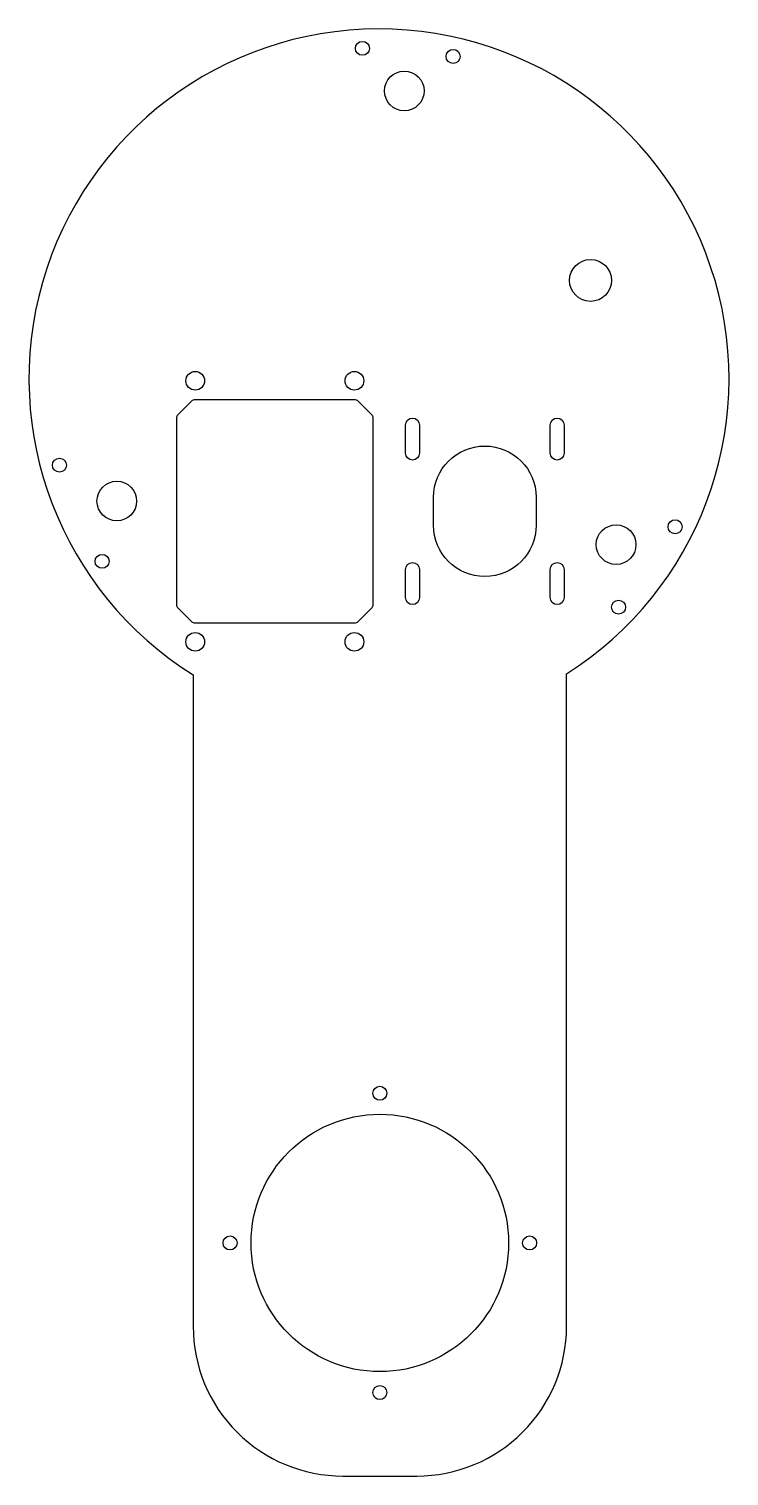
# Model space of a CAD drawing. Header units: millimetres. Extents: x -85 to 65, y -192 to 118.
import ezdxf

# ---------------------------------------------------------------- set-up
doc = ezdxf.new("R2010")
doc.units = ezdxf.units.MM
doc.layers.get('0').update_dxf_attribs({"linetype": 'CONTINUOUS'})

msp = doc.modelspace()

# ---------------------------------------------------------------- linework, layer by layer
for points in [[(30.68, -20.09, 3.461056), (-49.32, -20.31), (-49.32, -160.07, 0.414214), (-17.22, -192.17), (-1.42, -192.17, 0.414214), (30.68, -160.07)], [(-52.82, -5.28), (-52.82, 34.82, -0.198912), (-52.53, 35.53), (-49.58, 38.48, -0.198912), (-48.87, 38.77), (-14.77, 38.77, -0.198912), (-14.06, 38.48), (-11.11, 35.53, -0.198912), (-10.82, 34.82), (-10.82, -5.28, -0.198912), (-11.11, -5.98), (-14.06, -8.93, -0.198912), (-14.77, -9.23), (-48.87, -9.23, -0.198912), (-49.58, -8.93), (-52.53, -5.98, -0.198912)], [(-3.82, 27.27), (-3.82, 33.27, -1), (-0.82, 33.27), (-0.82, 27.27, -1)], [(27.18, 27.27), (27.18, 33.27, -1), (30.18, 33.27), (30.18, 27.27, -1)], [(2.18, 11.77), (2.18, 17.77, -1), (24.18, 17.77), (24.18, 11.77, -1)], [(-3.82, -3.73), (-3.82, 2.27, -1), (-0.82, 2.27), (-0.82, -3.73, -1)], [(27.18, -3.73), (27.18, 2.27, -1), (30.18, 2.27), (30.18, -3.73, -1)]]:
    msp.add_lwpolyline(points, format="xyb", close=True)
for centre, radius in [((-13.06, 114.08), 1.5), ((6.38, 112.35), 1.5), ((-4.08, 104.94), 4.25), ((35.83, 64.3), 4.5), ((-48.87, 42.77), 2), ((-14.77, 42.77), 2), ((-77.98, 24.66), 1.5), ((-65.68, 16.97), 4.25), ((53.94, 11.46), 1.5), ((41.3, 7.62), 4.25), ((-68.84, 4.04), 1.5), ((41.84, -5.78), 1.5), ((-48.87, -13.23), 2), ((-14.77, -13.23), 2), ((-9.32, -110.07), 1.5), ((-9.32, -142.17), 27.6), ((-41.42, -142.17), 1.5), ((22.78, -142.17), 1.5), ((-9.32, -174.27), 1.5)]:
    msp.add_circle(centre, radius)

doc.saveas('drawing.dxf')
